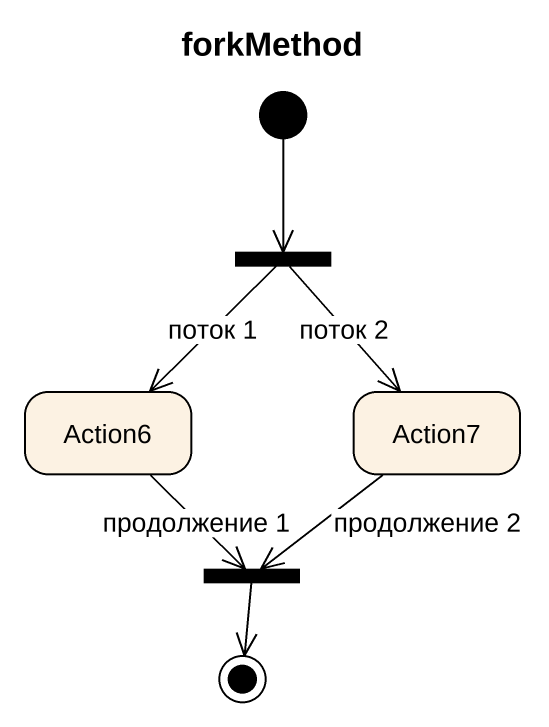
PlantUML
@startuml
title forkMethod
hide empty description
state fork1 <<fork>>
state Action6
state Action7
state fork2 <<join>>
[*] --> fork1
fork1 --> Action6 : поток 1
fork1 --> Action7 : поток 2
Action6 --> fork2 : продолжение 1
Action7 --> fork2 : продолжение 2
fork2 --> [*]
@enduml
